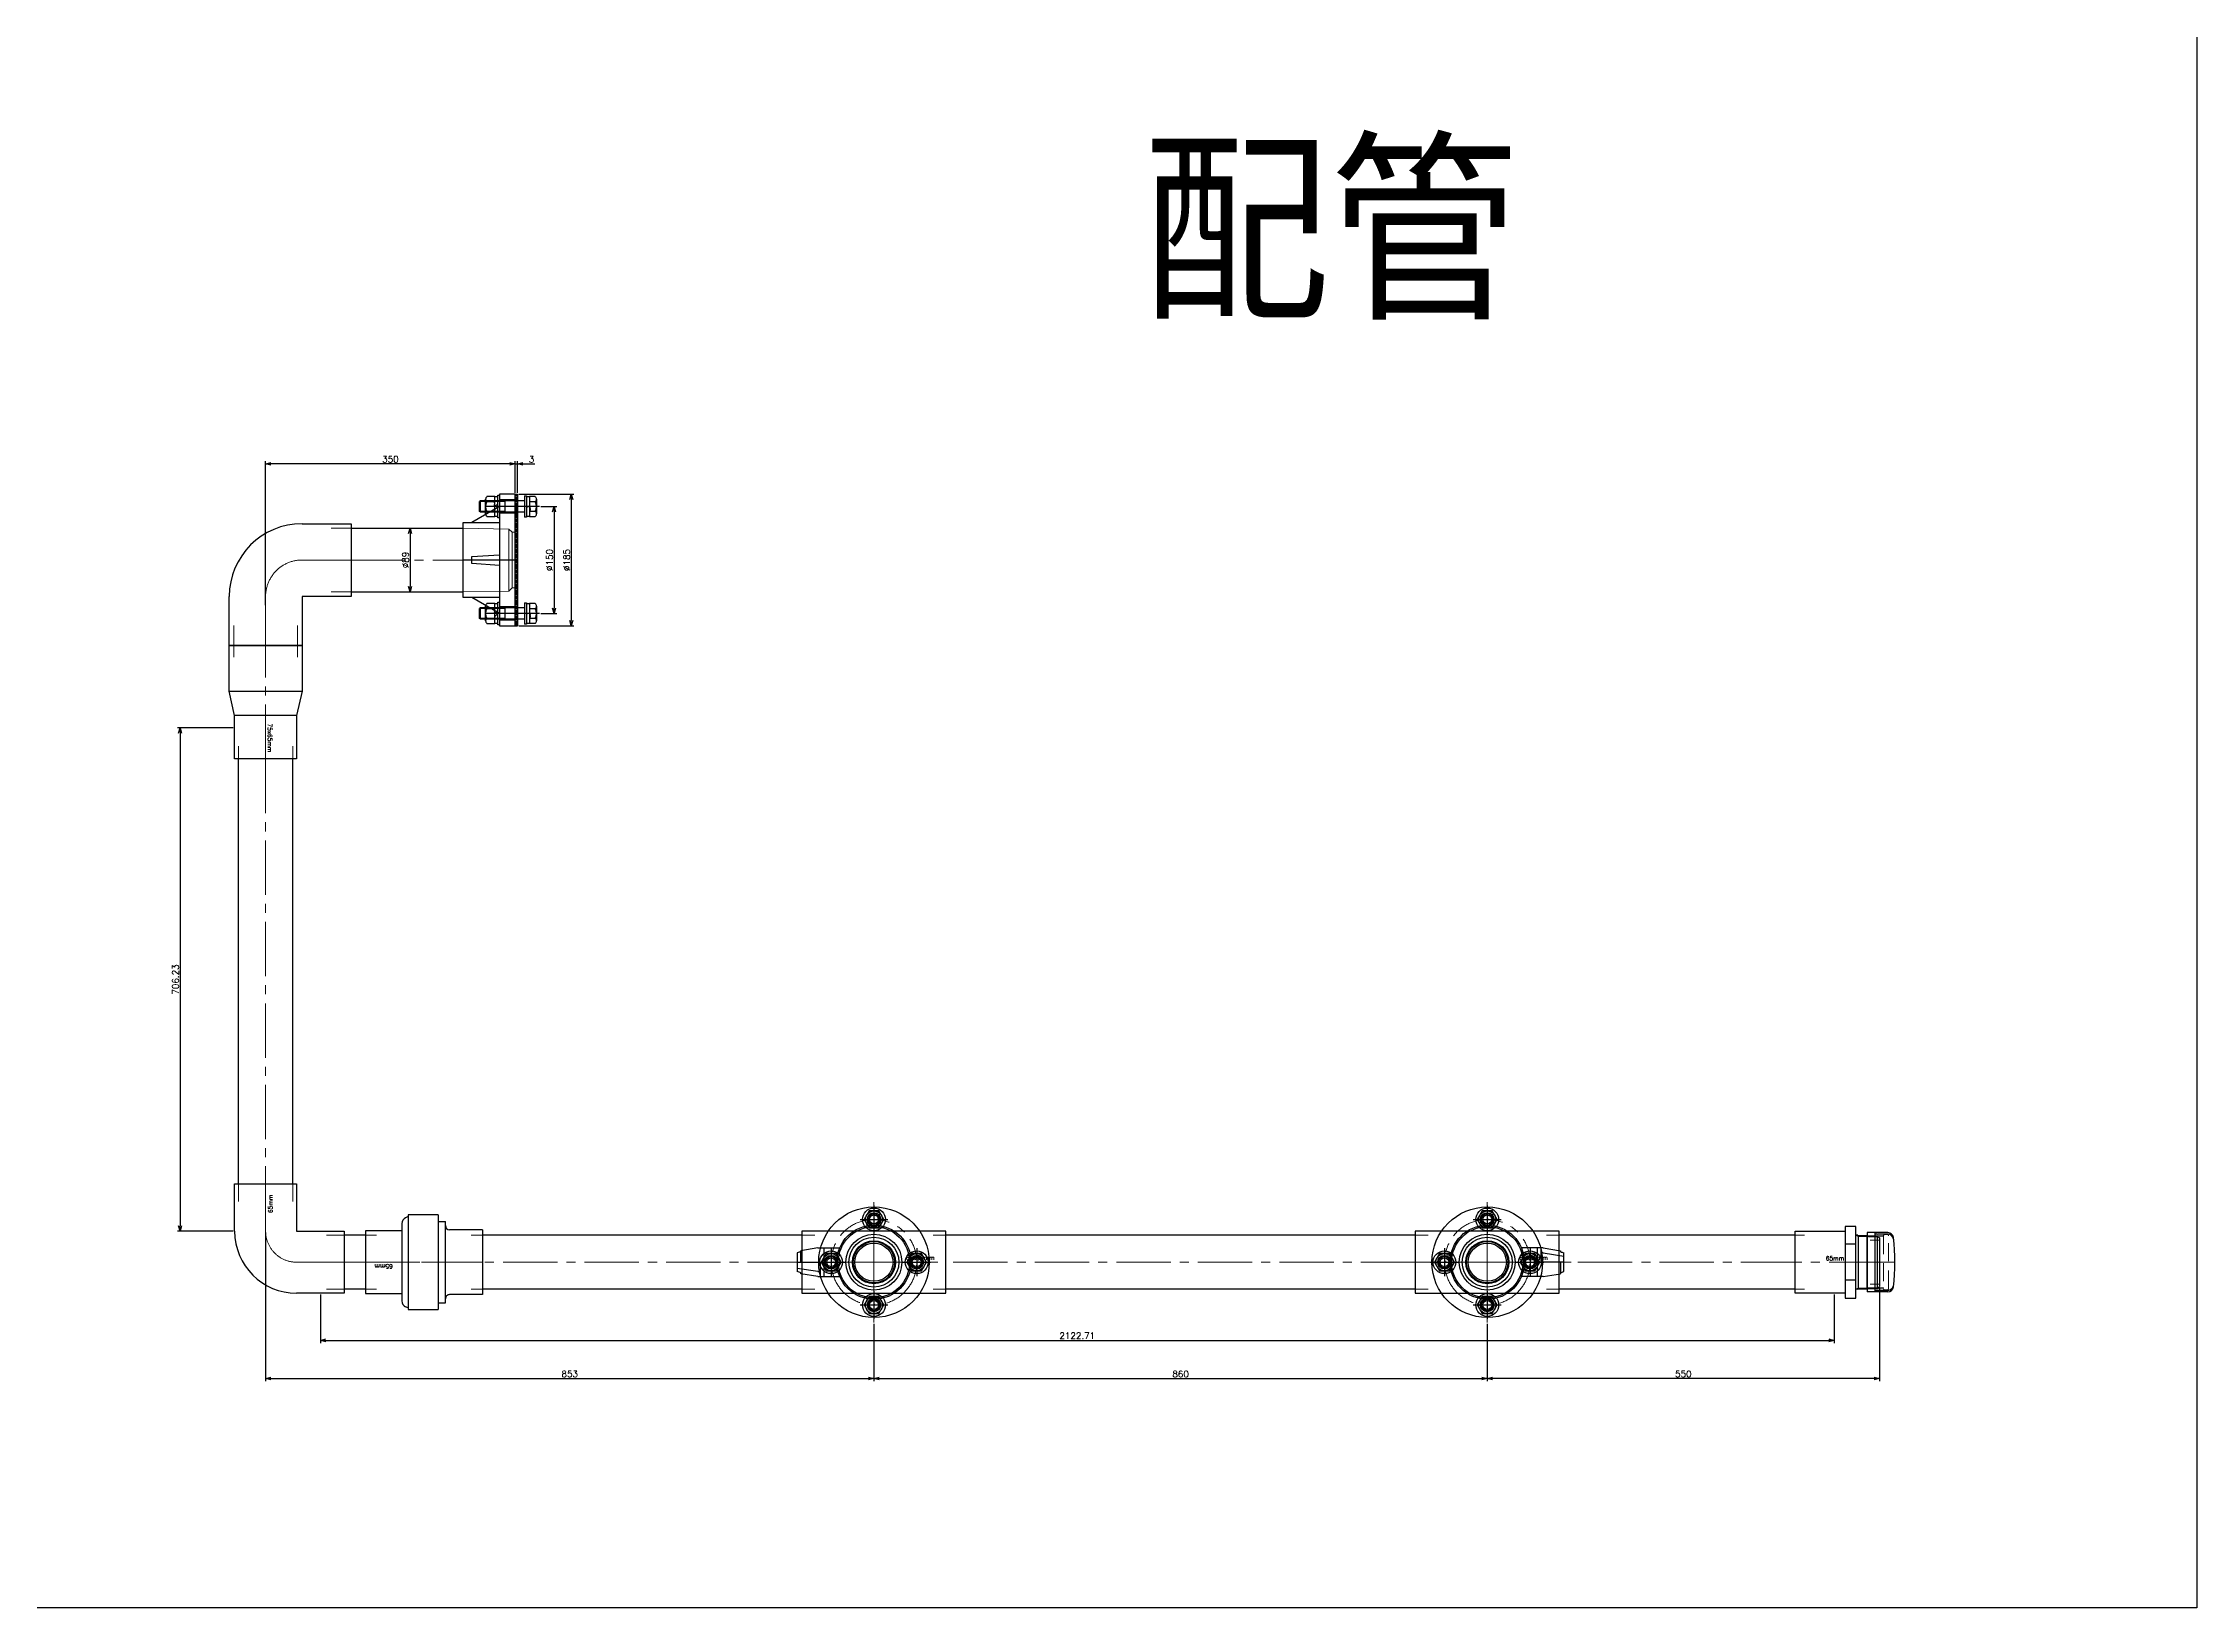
# Model space of a CAD drawing. Header units: millimetres. Extents: x -8731 to 85711, y -14522 to 31379.
# Drawn here: x 45931 to 48951, y -4765 to -2570 of the extents above; entities that cross this region are included whole.
import ezdxf

# ---------------------------------------------------------------- set-up
doc = ezdxf.new("R2010")
doc.units = ezdxf.units.MM
doc.header["$LTSCALE"] = 4
doc.header["$PDMODE"] = 99
doc.header["$PDSIZE"] = 1
doc.linetypes.add('CENTER2', pattern=[28.575, 19.05, -3.175, 3.175, -3.175])
doc.linetypes.add('HIDDEN', pattern=[9.525, 6.35, -3.175])
for name, color, linetype, lineweight in [('04_HIDDEN', 2, 'HIDDEN', 13), ('05_CENTER', 4, 'CENTER2', 13), ('08_DIM', 3, 'Continuous', 13)]:
    doc.layers.add(name, color=color, linetype=linetype, lineweight=lineweight)
doc.layers.add('10_DRAFT', color=8, linetype='Continuous', lineweight=0, plot=False)
doc.styles.add('KANJI0', font='txt.shx', dxfattribs={"width": 0.9, "height": 30, "bigfont": 'bigfont'})
doc.styles.add('KSS_TXT', font='txt.shx', dxfattribs={"bigfont": 'extfont2.shx'})
doc.dimstyles.new('KSS_DIM', dxfattribs={"dimscale": 3, "dimtxt": 3, "dimasz": 2.5, "dimexe": 1.25, "dimexo": 0.625, "dimtad": 1, "dimdsep": 46, "dimtxsty": 'KSS_TXT', "dimblk": 'OPEN30', "dimcen": 0, "dimazin": 2, "dimtfac": 0.75, "dimtmove": 0, "dimatfit": 3, "dimldrblk": 'OPEN30', "dimfxl": 1, "dimtolj": 1, "dimarcsym": 0})

# ---------------------------------------------------------------- blocks, each defined once
blk = doc.blocks.new('径違いチーズ(TS-T)-65mm×50mmb_1_1_1')
at = {"color": 0}
for p, q in [((-101, 43.5), (-101, -43.5)), ((101, 43.5), (-101, 43.5)), ((101, -43.5), (101, 43.5)), ((-101, -43.5), (101, -43.5))]:
    blk.add_line(p, q, dxfattribs=at)
for radius in [35, 30]:
    blk.add_circle((0, 0), radius, dxfattribs=at)
at = {"layer": '05_CENTER', "color": 0}
for p, q in [((0, 53.5), (0, -53.5)), ((-101, 0), (101, 0))]:
    blk.add_line(p, q, dxfattribs=at)
at = {"layer": '10_DRAFT'}
for p, q in [((-101, 38), (-83, 38)), ((101, 38), (83, 38)), ((-101, -38), (-83, -38)), ((101, -38), (83, -38))]:
    blk.add_line(p, q, dxfattribs=at)
at = {"layer": '10_DRAFT', "style": 'KSS_TXT'}
blk.add_text('65x50mm', height=6, dxfattribs=at).set_placement((44.7, 3.2))
blk = doc.blocks.new('SFC-65a_1')
at = {"color": 0}
for p, q in [((-41.5, 29), (-41.5, 0)), ((-41.5, 11), (41.5, 11)), ((-41.5, 0), (41.5, 0)), ((-39.5, 29.2), (-39.5, 14.5)), ((39.5, 29.2), (39.5, 14.5)), ((41.5, 29), (41.5, 0))]:
    blk.add_line(p, q, dxfattribs=at)
for centre, radius, start, end in [((-33.5, 29), 8, 97.9137, 180), ((-31.5, 29.2), 8, 97.3552, 180), ((0, -254.4), 293.4, 83.227, 96.773), ((31.5, 29.2), 8, 0, 82.6449), ((33.5, 29), 8, 0, 82.0863), ((-43.5, 14.5), 4, 300.0001, 360), ((43.5, 14.5), 4, 180, 239.9999)]:
    blk.add_arc(centre, radius, start, end, dxfattribs=at)
at = {"layer": '04_HIDDEN', "color": 0}
for p, q in [((36.8, 30.2), (-36.8, 30.2)), ((-38.8, 28.2), (-38.8, 25.1)), ((-37.6, 0.1), (-37, 23.1)), ((-36.8, 23.1), (36.8, 23.1)), ((-36.1, 0.1), (-35.4, 23.1)), ((36.1, 0.1), (35.4, 23.1)), ((37.6, 0.1), (37, 23.1)), ((38.8, 25.1), (38.8, 28.2))]:
    blk.add_line(p, q, dxfattribs=at)
for centre, start, end in [((-36.8, 28.2), 90, 180), ((36.8, 28.2), 0, 90), ((-36.8, 25.1), 180, 270), ((36.8, 25.1), 270, 0)]:
    blk.add_arc(centre, 2, start, end, dxfattribs=at)
at = {"layer": '10_DRAFT'}
blk.add_line((0, 39), (0, 0), dxfattribs=at)
blk = doc.blocks.new('バルブソケット(TS-VS)-65mma_1')
at = {"color": 0}
for p, q in [((0, -43.5), (0, 43.5)), ((0, 43.5), (70, 43.5)), ((70, 50.2), (70, -50.2)), ((85, 50.2), (70, 50.2)), ((85, -50.2), (85, 50.2)), ((87.7, 38), (85, 38)), ((85.4, 38), (88, 36.5)), ((87.7, 38), (115, 37.1)), ((88, 38), (88, -38)), ((88, 36.5), (116.5, 35.6)), ((115, 37.1), (115, -37.1)), ((115, 37.1), (118, 34)), ((118, 34), (118, -34)), ((85, 25.1), (70, 25.1)), ((85, -25.1), (70, -25.1)), ((70, -43.5), (0, -43.5)), ((70, -50.2), (85, -50.2)), ((87.7, -38), (85, -38)), ((85.4, -38), (88, -36.5)), ((87.7, -38), (115, -37.1)), ((88, -36.5), (116.5, -35.6)), ((115, -37.1), (118, -34))]:
    blk.add_line(p, q, dxfattribs=at)
at = {"layer": '05_CENTER', "color": 0}
blk.add_line((123.5, 0), (0, 0), dxfattribs=at)
at = {"layer": '10_DRAFT'}
for p, q in [((0, 38), (12.9, 38)), ((100.5, -37.6), (100.5, 37.6)), ((105.1, 31), (118, 31)), ((0, -38), (12.9, -38)), ((105.1, -31), (118, -31))]:
    blk.add_line(p, q, dxfattribs=at)
at = {"layer": '10_DRAFT', "style": 'KSS_TXT'}
blk.add_text('65mm', height=6, dxfattribs=at).set_placement((42.7, 2.5))
blk = doc.blocks.new('エルボ(TS-L)-75mma_1')
at = {"color": 0}
for p, q in [((-69, 51), (0, 51)), ((0, 51), (0, -51)), ((-171, -120), (-171, -51)), ((-69, -51), (-69, -120)), ((0, -51), (-69, -51)), ((-69, -120), (-171, -120))]:
    blk.add_line(p, q, dxfattribs=at)
blk.add_arc((-69, -51), 102, 90, 180, dxfattribs=at)
at = {"layer": '05_CENTER', "color": 0}
for p, q in [((0, 0), (-69, 0)), ((-120, -51), (-120, -120))]:
    blk.add_line(p, q, dxfattribs=at)
blk.add_arc((-69, -51), 51, 90, 180, dxfattribs=at)
at = {"layer": '10_DRAFT'}
for p, q in [((0, 44.5), (-28, 44.5)), ((0, -44.5), (-28, -44.5)), ((-164.5, -120), (-164.5, -92)), ((-75.5, -120), (-75.5, -92))]:
    blk.add_line(p, q, dxfattribs=at)
blk = doc.blocks.new('TSフランジ-JIS10K-80mmb_1')
at = {"color": 0}
for p, q in [((-75, 22), (-52.5, 61)), ((-52.5, 73), (52.5, 73)), ((-52.5, 22), (-52.5, 73)), ((-7.5, 22), (-5, 61)), ((-5, 61), (5, 61)), ((5, 61), (7.5, 22)), ((52.5, 73), (52.5, 22)), ((75, 22), (52.5, 61)), ((-92.5, 22), (-92.5, 0)), ((92.5, 22), (-92.5, 22)), ((-92.5, 0), (92.5, 0)), ((92.5, 0), (92.5, 22))]:
    blk.add_line(p, q, dxfattribs=at)
at = {"color": 0, "linetype": 'CENTER2'}
for p, q in [((0, 0), (0, 73)), ((-75, -5.6), (-75, 27)), ((75, -5.6), (75, 27))]:
    blk.add_line(p, q, dxfattribs=at)
at = {"color": 0, "linetype": 'HIDDEN'}
for p, q in [((-84.5, 0), (-84.5, 22)), ((-65.5, 0), (-65.5, 22)), ((65.5, 0), (65.5, 22)), ((84.5, 0), (84.5, 22))]:
    blk.add_line(p, q, dxfattribs=at)
at = {"layer": '10_DRAFT'}
for p, q in [((-44.8, 73), (-43.5, 9)), ((44.8, 73), (43.5, 9)), ((-43.5, 9), (-39, 4.5)), ((-43.5, 9), (43.5, 9)), ((-39, 4.5), (-39, 0)), ((-39, 4.5), (39, 4.5)), ((43.5, 9), (39, 4.5)), ((39, 4.5), (39, 0))]:
    blk.add_line(p, q, dxfattribs=at)
blk = doc.blocks.new('M16Nza_1_1_1')
at = {"color": 0}
for p, q in [((-14, 2.6), (-14, 6.6)), ((-14, 6.6), (14, 6.6)), ((-13.9, 17.7), (-13.9, 6.6)), ((-10.4, 19.6), (10.4, 19.6)), ((-6.9, 6.6), (-6.9, 17.7)), ((-4, 6.6), (0, 2.6)), ((0, 6.6), (4, 2.6)), ((6.9, 17.7), (6.9, 6.6)), ((13.9, 6.6), (13.9, 17.7)), ((14, 6.6), (14, 2.6))]:
    blk.add_line(p, q, dxfattribs=at)
at = {"color": 0, "linetype": 'CENTER2'}
blk.add_line((0, 0), (0, 19.6), dxfattribs=at)
at = {"color": 0}
blk.add_lwpolyline([(-16, 2.6), (16, 2.6), (16, 0), (-16, 0)], close=True, dxfattribs=at)
for centre, radius, start, end in [((-10.4, 15.4), 4.16, 33.626, 146.374), ((0, 5.7), 13.8, 60, 120), ((10.4, 15.4), 4.16, 33.626, 146.374)]:
    blk.add_arc(centre, radius, start, end, dxfattribs=at)
at = {"layer": '10_DRAFT', "style": 'KANJI0', "width": 0.82}
blk.add_text('Ｍ１６', height=1.71, dxfattribs=at).set_placement((0.4, 6.8))
blk = doc.blocks.new('A$C31EE73BD_1_1_1')
h = blk.add_hatch()
h.set_pattern_fill('_USER', color=3, scale=2, pattern_type=0)
h.set_pattern_definition([(0, (-5932.5162, -6999.3153), (0, 2), [])])
h.paths.add_polyline_path([(0, 92.5), (-3, 92.5), (-3, -92.5), (0, -92.5)])
at = {"color": 3}
blk.add_lwpolyline([(0, -92.5), (-3, -92.5), (-3, 92.5), (0, 92.5)], close=True, dxfattribs=at)
blk = doc.blocks.new('A$C458E1DAF_1')
at = {"color": 0}
for p, q in [((-15, 0), (-15, 3)), ((-15, 3), (15, 3)), ((-15, 0), (15, 0)), ((-14, 3), (-14, 7)), ((-14, 7), (14, 7)), ((-13.9, 15.1), (-13.9, 7)), ((-10.4, 17), (10.4, 17)), ((-8, 0), (-8, -61.9)), ((-6.9, 7), (-6.9, 15.1)), ((0.7, 3), (-0.7, 7)), ((6.9, 15.1), (6.9, 7)), ((8, 0), (8, -61.9)), ((13.8, 7), (13.8, 15.1)), ((14, 7), (14, 3)), ((15, 3), (15, 0)), ((8, -27), (-8, -27)), ((-6.9, -27), (-6.9, -63)), ((6.9, -27), (6.9, -63)), ((8, -61.9), (-8, -61.9)), ((-8, -61.9), (-6.9, -63)), ((6.9, -63), (-6.9, -63)), ((8, -61.9), (6.9, -63))]:
    blk.add_line(p, q, dxfattribs=at)
at = {"color": 0, "linetype": 'CENTER2'}
blk.add_line((0, 20.9), (0, -66), dxfattribs=at)
at = {"color": 0}
for centre, radius, start, end in [((-10.4, 12.8), 4.16, 33.626, 146.374), ((0, 3.1), 13.8, 60, 120), ((10.4, 12.8), 4.16, 33.626, 146.374)]:
    blk.add_arc(centre, radius, start, end, dxfattribs=at)
at = {"layer": '10_DRAFT', "style": 'KANJI0', "width": 0.82}
blk.add_text('M16x70', height=1, dxfattribs=at).set_placement((0.4, 7.5))
blk = doc.blocks.new('_Open30')
at = {"color": 0, "linetype": 'ByBlock', "lineweight": -2}
for p, q in [((-1, 0.27), (0, 0)), ((0, 0), (-1, -0.27)), ((0, 0), (-1, 0))]:
    blk.add_line(p, q, dxfattribs=at)
blk = doc.blocks.new('*D1243')
at = {"layer": '08_DIM', "color": 0, "lineweight": -2, "transparency": 16777216}
for p, q in [((46597.8, -3202.7), (46675.3, -3202.7)), ((46671.5, -3210.2), (46671.5, -3380.2)), ((46597.8, -3387.7), (46675.3, -3387.7))]:
    blk.add_line(p, q, dxfattribs=at)
at = {"layer": 'Defpoints', "color": 0, "transparency": 16777216}
for p in [(46595.9, -3202.7), (46595.9, -3387.7), (46671.5, -3387.7)]:
    blk.add_point(p, dxfattribs=at)
at = {"layer": '08_DIM', "color": 0, "lineweight": -2, "transparency": 16777216, "xscale": 7.5, "yscale": 7.5, "zscale": 7.5}
for p, rotation in [((46671.5, -3202.7), 90), ((46671.5, -3387.7), 270)]:
    blk.add_blockref('_Open30', p, dxfattribs=dict(at, rotation=rotation))
at = {"layer": '08_DIM', "color": 0, "transparency": 16777216, "insert": (46665.1, -3295.2), "char_height": 9, "attachment_point": 5, "rotation": 90, "style": 'KSS_TXT'}
blk.add_mtext('\\A1;%%C185', dxfattribs=at)
blk = doc.blocks.new('*D1244')
at = {"layer": '08_DIM', "color": 0, "lineweight": -2, "transparency": 16777216}
for p, q in [((46628.7, -3220.2), (46651.1, -3220.2)), ((46647.3, -3227.7), (46647.3, -3362.7)), ((46628.7, -3370.2), (46651.1, -3370.2))]:
    blk.add_line(p, q, dxfattribs=at)
at = {"layer": 'Defpoints', "color": 0, "transparency": 16777216}
for p in [(46626.8, -3220.2), (46626.8, -3370.2), (46647.3, -3370.2)]:
    blk.add_point(p, dxfattribs=at)
at = {"layer": '08_DIM', "color": 0, "lineweight": -2, "transparency": 16777216, "xscale": 7.5, "yscale": 7.5, "zscale": 7.5}
for p, rotation in [((46647.3, -3220.2), 90), ((46647.3, -3370.2), 270)]:
    blk.add_blockref('_Open30', p, dxfattribs=dict(at, rotation=rotation))
at = {"layer": '08_DIM', "color": 0, "transparency": 16777216, "insert": (46640.9, -3295.2), "char_height": 9, "attachment_point": 5, "rotation": 90, "style": 'KSS_TXT'}
blk.add_mtext('\\A1;%%C150', dxfattribs=at)
blk = doc.blocks.new('*D1506')
at = {"layer": '08_DIM', "color": 0, "lineweight": -2, "transparency": 16777216}
for p, q in [((48505.9, -4316.1), (48505.9, -4447.2)), ((47955.9, -4366.5), (47955.9, -4447.2)), ((48498.4, -4443.4), (47963.4, -4443.4))]:
    blk.add_line(p, q, dxfattribs=at)
at = {"layer": 'Defpoints', "color": 0, "transparency": 16777216}
for p in [(48505.9, -4314.2), (47955.9, -4364.6), (47955.9, -4443.4)]:
    blk.add_point(p, dxfattribs=at)
at = {"layer": '08_DIM', "color": 0, "lineweight": -2, "transparency": 16777216, "xscale": 7.5, "yscale": 7.5, "zscale": 7.5, "rotation": 180}
blk.add_blockref('_Open30', (47955.9, -4443.4), dxfattribs=at)
at = {"layer": '08_DIM', "color": 0, "lineweight": -2, "transparency": 16777216, "xscale": 7.5, "yscale": 7.5, "zscale": 7.5}
blk.add_blockref('_Open30', (48505.9, -4443.4), dxfattribs=at)
at = {"layer": '08_DIM', "color": 0, "transparency": 16777216, "insert": (48230.9, -4437), "char_height": 9, "attachment_point": 5, "style": 'KSS_TXT'}
blk.add_mtext('\\A1;550', dxfattribs=at)
blk = doc.blocks.new('*D1776')
at = {"layer": '08_DIM', "color": 0, "lineweight": -2, "transparency": 16777216}
for p, q in [((47095.9, -4366.5), (47095.9, -4447.2)), ((47955.9, -4366.5), (47955.9, -4447.2)), ((47103.4, -4443.4), (47948.4, -4443.4))]:
    blk.add_line(p, q, dxfattribs=at)
at = {"layer": 'Defpoints', "color": 0, "transparency": 16777216}
for p in [(47095.9, -4364.6), (47955.9, -4364.6), (47955.9, -4443.4)]:
    blk.add_point(p, dxfattribs=at)
at = {"layer": '08_DIM', "color": 0, "lineweight": -2, "transparency": 16777216, "xscale": 7.5, "yscale": 7.5, "zscale": 7.5, "rotation": 180}
blk.add_blockref('_Open30', (47095.9, -4443.4), dxfattribs=at)
at = {"layer": '08_DIM', "color": 0, "lineweight": -2, "transparency": 16777216, "xscale": 7.5, "yscale": 7.5, "zscale": 7.5}
blk.add_blockref('_Open30', (47955.9, -4443.4), dxfattribs=at)
at = {"layer": '08_DIM', "color": 0, "transparency": 16777216, "insert": (47525.9, -4437.1), "char_height": 9, "attachment_point": 5, "style": 'KSS_TXT'}
blk.add_mtext('\\A1;860', dxfattribs=at)
blk = doc.blocks.new('*D1777')
at = {"layer": '08_DIM', "color": 0, "lineweight": -2, "transparency": 16777216}
for p, q in [((46242.9, -4238.6), (46242.9, -4447.2)), ((47095.9, -4366.5), (47095.9, -4447.2)), ((46250.4, -4443.4), (47088.4, -4443.4))]:
    blk.add_line(p, q, dxfattribs=at)
at = {"layer": 'Defpoints', "color": 0, "transparency": 16777216}
for p in [(46242.9, -4236.7), (47095.9, -4364.6), (47095.9, -4443.4)]:
    blk.add_point(p, dxfattribs=at)
at = {"layer": '08_DIM', "color": 0, "lineweight": -2, "transparency": 16777216, "xscale": 7.5, "yscale": 7.5, "zscale": 7.5, "rotation": 180}
blk.add_blockref('_Open30', (46242.9, -4443.4), dxfattribs=at)
at = {"layer": '08_DIM', "color": 0, "lineweight": -2, "transparency": 16777216, "xscale": 7.5, "yscale": 7.5, "zscale": 7.5}
blk.add_blockref('_Open30', (47095.9, -4443.4), dxfattribs=at)
at = {"layer": '08_DIM', "color": 0, "transparency": 16777216, "insert": (46669.4, -4437), "char_height": 9, "attachment_point": 5, "style": 'KSS_TXT'}
blk.add_mtext('\\A1;853', dxfattribs=at)
blk = doc.blocks.new('*D1778')
at = {"layer": '08_DIM', "color": 0, "lineweight": -2, "transparency": 16777216}
for p, q in [((46242.9, -3358.3), (46242.9, -3156.4)), ((46585.4, -3160.2), (46250.4, -3160.2)), ((46592.9, -3200.8), (46592.9, -3156.4))]:
    blk.add_line(p, q, dxfattribs=at)
at = {"layer": 'Defpoints', "color": 0, "transparency": 16777216}
for p in [(46242.9, -3160.2), (46592.9, -3202.7), (46242.9, -3360.2)]:
    blk.add_point(p, dxfattribs=at)
at = {"layer": '08_DIM', "color": 0, "lineweight": -2, "transparency": 16777216, "xscale": 7.5, "yscale": 7.5, "zscale": 7.5, "rotation": 180}
blk.add_blockref('_Open30', (46242.9, -3160.2), dxfattribs=at)
at = {"layer": '08_DIM', "color": 0, "lineweight": -2, "transparency": 16777216, "xscale": 7.5, "yscale": 7.5, "zscale": 7.5}
blk.add_blockref('_Open30', (46592.9, -3160.2), dxfattribs=at)
at = {"layer": '08_DIM', "color": 0, "transparency": 16777216, "insert": (46417.9, -3153.8), "char_height": 9, "attachment_point": 5, "style": 'KSS_TXT'}
blk.add_mtext('\\A1;350', dxfattribs=at)
blk = doc.blocks.new('*D1779')
at = {"layer": '08_DIM', "color": 0, "lineweight": -2, "transparency": 16777216}
for p, q in [((46585.4, -3160.2), (46577.9, -3160.2)), ((46592.9, -3200.8), (46592.9, -3156.4)), ((46592.9, -3160.2), (46595.9, -3160.2)), ((46595.9, -3200.8), (46595.9, -3156.4)), ((46603.4, -3160.2), (46620.6, -3160.2))]:
    blk.add_line(p, q, dxfattribs=at)
at = {"layer": 'Defpoints', "color": 0, "transparency": 16777216}
for p in [(46595.9, -3160.2), (46592.9, -3202.7), (46595.9, -3202.7)]:
    blk.add_point(p, dxfattribs=at)
at = {"layer": '08_DIM', "color": 0, "lineweight": -2, "transparency": 16777216, "xscale": 7.5, "yscale": 7.5, "zscale": 7.5}
blk.add_blockref('_Open30', (46592.9, -3160.2), dxfattribs=at)
at = {"layer": '08_DIM', "color": 0, "lineweight": -2, "transparency": 16777216, "xscale": 7.5, "yscale": 7.5, "zscale": 7.5, "rotation": 180}
blk.add_blockref('_Open30', (46595.9, -3160.2), dxfattribs=at)
at = {"layer": '08_DIM', "color": 0, "transparency": 16777216, "insert": (46615.8, -3153.8), "char_height": 9, "attachment_point": 5, "style": 'KSS_TXT'}
blk.add_mtext('\\A1;3', dxfattribs=at)
blk = doc.blocks.new('A$C784144CA_1_1_1')
at = {"color": 0}
for centre, radius in [((0, 0), 77.5), ((0, 60), 9.5), ((0, 0), 30.2), ((-60, 0), 9.5), ((0, 0), 29), ((0, 0), 26.8), ((60, 0), 9.5), ((0, -60), 9.5)]:
    blk.add_circle(centre, radius, dxfattribs=at)
at = {"layer": '05_CENTER'}
for p, q in [((0, -84.4), (0, 84.4)), ((84.4, 0), (-84.4, 0))]:
    blk.add_line(p, q, dxfattribs=at)
blk.add_circle((0, 0), 60, dxfattribs=at)
blk = doc.blocks.new('A$C052529DE_1_1_1')
blk.add_blockref('A$C784144CA_1_1_1', (0, 0))
blk = doc.blocks.new('コンパクトボールバルブ27型-ソケット形-50mmc_1_1_1')
at = {"color": 0}
for p, q in [((-20, 78.5), (-16.1, 102.5)), ((-16.1, 102.5), (-14.7, 102.5)), ((13.1, 107.5), (-13.1, 107.5)), ((-13, 78.5), (-8.6, 107.5)), ((0, 107.5), (0, 75.5)), ((0, 102.5), (16.1, 102.5)), ((20, 78.5), (16.1, 102.5)), ((-20, 78.5), (-20, 70.5)), ((-20, 70.5), (-20, 48)), ((20, 70.5), (-20, 70.5)), ((0, 75.5), (-19.9, 75.5)), ((-13, 78.5), (-13, 75.5)), ((20, 78.5), (20, 70.5)), ((20, 70.5), (20, 48))]:
    blk.add_line(p, q, dxfattribs=at)
for radius in [52, 50, 39.2, 30.2]:
    blk.add_circle((0, 0), radius, dxfattribs=at)
for points in [[(-14.7, 102.5), (-14.4, 103.3), (-13.9, 104.9), (-13.4, 106.6), (-13.1, 107.5)], [(14.7, 102.5), (14.4, 103.3), (13.9, 104.9), (13.4, 106.6), (13.1, 107.5)]]:
    blk.add_open_spline(points, degree=3, knots=[0, 0, 0, 0, 0.474859, 1, 1, 1, 1], dxfattribs=at)
at = {"layer": '05_CENTER', "color": 0}
for p, q in [((0, -62), (0, 117.5)), ((-62, 0), (62, 0))]:
    blk.add_line(p, q, dxfattribs=at)
blk = doc.blocks.new('エルボ(TS-L)-65mma_1_1_1')
at = {"color": 0}
for p, q in [((-66.5, 43.5), (0, 43.5)), ((0, 43.5), (0, -43.5)), ((-153.5, -110), (-153.5, -43.5)), ((-66.5, -43.5), (-66.5, -110)), ((0, -43.5), (-66.5, -43.5)), ((-66.5, -110), (-153.5, -110))]:
    blk.add_line(p, q, dxfattribs=at)
blk.add_arc((-66.5, -43.5), 87, 90, 180, dxfattribs=at)
at = {"layer": '05_CENTER', "color": 0}
for p, q in [((0, 0), (-66.5, 0)), ((-110, -110), (-110, -43.5))]:
    blk.add_line(p, q, dxfattribs=at)
blk.add_arc((-66.5, -43.5), 43.5, 90, 180, dxfattribs=at)
at = {"layer": '10_DRAFT'}
for p, q in [((0, 38), (-24.6, 38)), ((0, -38), (-24.6, -38)), ((-148, -110), (-148, -85.4)), ((-72, -110), (-72, -85.4))]:
    blk.add_line(p, q, dxfattribs=at)
at = {"layer": '10_DRAFT', "style": 'KSS_TXT'}
blk.add_text('65mm', height=6, dxfattribs=at).set_placement((-41, -9.7))
blk = doc.blocks.new('プレハブジョイント-ソケット形-65mma_1_1_1')
at = {"color": 0}
for p, q in [((-60, 66.5), (-102, 66.5)), ((-102, -66.5), (-102, 66.5)), ((-60, -66.5), (-60, 66.5)), ((-60, 64), (-56.3, 62.4)), ((-164, 45.5), (-118, 45.5)), ((-164, -45.5), (-164, 45.5)), ((-102, 57), (-112, 57)), ((-112, 57), (-112, -57)), ((-51, -54.2), (-51, 54.2)), ((0, 44), (-51, 44)), ((0, -44), (0, 44)), ((-164, -45.5), (-118, -45.5)), ((-102, -57), (-112, -57)), ((-112, -57), (-112, -57)), ((-51, -44), (0, -44)), ((-102, -66.5), (-60, -66.5)), ((-60, -64), (-56.3, -62.4))]:
    blk.add_line(p, q, dxfattribs=at)
for centre, radius, start, end in [((-60, 54.2), 9, 0, 66.0375), ((-118, 51.5), 6, 270, 0), ((-118, -51.5), 6, 0, 90), ((-60, -54.2), 9, 293.9625, 0)]:
    blk.add_arc(centre, radius, start, end, dxfattribs=at)
at = {"layer": '05_CENTER', "color": 0}
blk.add_line((0, 0), (-164, 0), dxfattribs=at)
at = {"layer": '10_DRAFT'}
for p, q in [((-164, 38), (-148.4, 38)), ((-15.6, 38), (0, 38)), ((-164, -38), (-148.4, -38)), ((-15.6, -38), (0, -38))]:
    blk.add_line(p, q, dxfattribs=at)
at = {"layer": '10_DRAFT', "style": 'KSS_TXT'}
blk.add_text('65mm', height=6, dxfattribs=at).set_placement((-38.3, 2.9))
blk = doc.blocks.new('径違いソケット(TS-RS)-75mm×65mma_1_1_1')
at = {"color": 0}
for p, q in [((0, 51), (64, 51)), ((0, -51), (0, 51)), ((64, -51), (64, 51)), ((64, 51), (98, 43.5)), ((98, 43.5), (98, -43.5)), ((98, 43.5), (159, 43.5)), ((159, 43.5), (159, -43.5)), ((64, -51), (0, -51)), ((98, -43.5), (64, -51)), ((159, -43.5), (98, -43.5))]:
    blk.add_line(p, q, dxfattribs=at)
at = {"layer": '05_CENTER', "color": 0}
blk.add_line((159, 0), (0, 0), dxfattribs=at)
at = {"layer": '10_DRAFT'}
for p, q in [((0, 44.5), (16.1, 44.5)), ((159, 38), (141.3, 38)), ((0, -44.5), (16.1, -44.5)), ((159, -38), (141.3, -38))]:
    blk.add_line(p, q, dxfattribs=at)
at = {"layer": '10_DRAFT', "style": 'KSS_TXT'}
blk.add_text('75x65mm', height=6, dxfattribs=at).set_placement((109.3, 3))
blk = doc.blocks.new('16b_1_1_1')
at = {"color": 0, "linetype": 'CENTER2'}
for p, q in [((-19.5, 0), (19.5, 0)), ((0, 19.5), (0, -19.5))]:
    blk.add_line(p, q, dxfattribs=at)
at = {"color": 0}
for p, q in [((-6.9, 12), (-13.9, 0)), ((-13.9, 0), (-6.9, -12)), ((6.9, 12), (-6.9, 12)), ((13.9, 0), (6.9, 12)), ((6.9, -12), (13.9, 0)), ((-6.9, -12), (6.9, -12))]:
    blk.add_line(p, q, dxfattribs=at)
for radius in [16, 12, 8, 6.25]:
    blk.add_circle((0, 0), radius, dxfattribs=at)
at = {"layer": '10_DRAFT', "style": 'KANJI0', "width": 0.82}
blk.add_text('Ｍ１６', height=1.71, dxfattribs=at).set_placement((0.4, 0.2))
blk = doc.blocks.new('*D4185')
at = {"layer": '08_DIM', "color": 0, "lineweight": -2, "transparency": 16777216}
for p, q in [((46444.6, -3250.7), (46449.1, -3250.7)), ((46445.4, -3258.2), (46445.4, -3332.2)), ((46443.6, -3339.7), (46449.1, -3339.7))]:
    blk.add_line(p, q, dxfattribs=at)
at = {"layer": 'Defpoints', "color": 0, "transparency": 16777216}
for p in [(46442.7, -3250.7), (46441.7, -3339.7), (46445.4, -3339.7)]:
    blk.add_point(p, dxfattribs=at)
at = {"layer": '08_DIM', "color": 0, "lineweight": -2, "transparency": 16777216, "xscale": 7.5, "yscale": 7.5, "zscale": 7.5}
for p, rotation in [((46445.4, -3250.7), 90), ((46445.4, -3339.7), 270)]:
    blk.add_blockref('_Open30', p, dxfattribs=dict(at, rotation=rotation))
at = {"layer": '08_DIM', "color": 0, "transparency": 16777216, "insert": (46439, -3295.2), "char_height": 9, "attachment_point": 5, "rotation": 90, "style": 'KSS_TXT'}
blk.add_mtext('\\A1;%%C89', dxfattribs=at)
blk = doc.blocks.new('*D4819')
at = {"color": 0, "lineweight": -2, "transparency": 16777216}
for p, q in [((46197.5, -3530.5), (46119.2, -3530.5)), ((46122.9, -3538), (46122.9, -4229.2)), ((46197.5, -4236.7), (46119.2, -4236.7))]:
    blk.add_line(p, q, dxfattribs=at)
at = {"layer": 'Defpoints', "color": 0, "transparency": 16777216}
for p in [(46199.4, -3530.5), (46122.9, -4236.7), (46199.4, -4236.7)]:
    blk.add_point(p, dxfattribs=at)
at = {"color": 0, "lineweight": -2, "transparency": 16777216, "xscale": 7.5, "yscale": 7.5, "zscale": 7.5}
for p, rotation in [((46122.9, -3530.5), 90), ((46122.9, -4236.7), 270)]:
    blk.add_blockref('_Open30', p, dxfattribs=dict(at, rotation=rotation))
at = {"color": 0, "transparency": 16777216, "insert": (46116.5, -3883.6), "char_height": 9, "attachment_point": 5, "rotation": 90, "style": 'KSS_TXT'}
blk.add_mtext('\\A1;706.23', dxfattribs=at)
blk = doc.blocks.new('*D4820')
at = {"color": 0, "lineweight": -2, "transparency": 16777216}
for p, q in [((46319.6, -4325.6), (46319.6, -4393.6)), ((48442.3, -4325.6), (48442.3, -4393.6)), ((46327.1, -4389.8), (48434.8, -4389.8))]:
    blk.add_line(p, q, dxfattribs=at)
at = {"layer": 'Defpoints', "color": 0, "transparency": 16777216}
for p in [(46319.6, -4323.7), (48442.3, -4323.7), (48442.3, -4389.8)]:
    blk.add_point(p, dxfattribs=at)
at = {"color": 0, "lineweight": -2, "transparency": 16777216, "xscale": 7.5, "yscale": 7.5, "zscale": 7.5, "rotation": 180}
blk.add_blockref('_Open30', (46319.6, -4389.8), dxfattribs=at)
at = {"color": 0, "lineweight": -2, "transparency": 16777216, "xscale": 7.5, "yscale": 7.5, "zscale": 7.5}
blk.add_blockref('_Open30', (48442.3, -4389.8), dxfattribs=at)
at = {"color": 0, "transparency": 16777216, "insert": (47381, -4383.4), "char_height": 9, "attachment_point": 5, "style": 'KSS_TXT'}
blk.add_mtext('\\A1;2122.71', dxfattribs=at)

msp = doc.modelspace()

# ---------------------------------------------------------------- linework, layer by layer
at = {"color": 0}
for p, q in [((46362.89076, -3250.7034), (46519.89069, -3250.7034)), ((46362.89076, -3339.7034), (46519.89069, -3339.7034)), ((46204.89076, -4170.20341), (46204.89076, -3574.2034)), ((46280.89076, -4170.20341), (46280.89076, -3574.2034))]:
    msp.add_line(p, q, dxfattribs=at)
for p, q in [((46382.89076, -4242.20341), (46352.89076, -4242.20341)), ((46994.89076, -4242.20341), (46546.89076, -4242.20341)), ((47854.89076, -4242.20341), (47196.89076, -4242.20341)), ((48387.89076, -4242.20341), (48056.89076, -4242.20341)), ((46382.89076, -4318.20341), (46352.89076, -4318.20341)), ((46994.89076, -4318.20341), (46546.89076, -4318.20341)), ((47854.89076, -4318.20341), (47196.89076, -4318.20341)), ((48387.89076, -4318.20341), (48056.89076, -4318.20341))]:
    msp.add_line(p, q)
at = {"color": 2}
msp.add_lwpolyline([(43965.98843, -374.87537), (48951.04437, -374.87537), (48951.04437, -4765.17324), (43965.98843, -4765.17324)], close=True, dxfattribs=at)
at = {"layer": '05_CENTER'}
for p, q in [((46362.89076, -3295.2034), (46519.89069, -3295.2034)), ((46242.89076, -3574.2034), (46242.89076, -4170.20341)), ((46994.89076, -4280.20341), (46352.89076, -4280.20341)), ((47854.89076, -4280.20341), (47196.89076, -4280.20341)), ((48387.89076, -4280.20341), (48056.89076, -4280.20341))]:
    msp.add_line(p, q, dxfattribs=at)

# ---------------------------------------------------------------- block references
at = {"color": 4}
for name, p, rotation in [('TSフランジ-JIS10K-80mmb_1', (46592.89069, -3295.2034), 90), ('径違いソケット(TS-RS)-75mm×65mma_1_1_1', (46242.89076, -3415.2034), 270), ('エルボ(TS-L)-65mma_1_1_1', (46242.89076, -4170.20341), 90), ('プレハブジョイント-ソケット形-65mma_1_1_1', (46382.89076, -4280.20341), 180), ('コンパクトボールバルブ27型-ソケット形-50mmc_1_1_1', (47095.89778, -4280.19639), 90), ('コンパクトボールバルブ27型-ソケット形-50mmc_1_1_1', (47955.89076, -4280.20341), 270), ('SFC-65a_1', (48488.43076, -4280.20345), 270)]:
    msp.add_blockref(name, p, dxfattribs=dict(at, rotation=rotation))
for name, p, rotation in [('A$C458E1DAF_1', (46605.89069, -3220.2034), 270), ('M16Nza_1_1_1', (46570.89069, -3220.2034), 90), ('A$C458E1DAF_1', (46605.89069, -3370.2034), 270), ('M16Nza_1_1_1', (46570.89069, -3370.2034), 90), ('A$C052529DE_1_1_1', (47095.89076, -4280.20341), 270), ('A$C052529DE_1_1_1', (47955.89076, -4280.20341), 270)]:
    msp.add_blockref(name, p, dxfattribs=dict(rotation=rotation))
for name, p in [('A$C31EE73BD_1_1_1', (46595.89069, -3295.2034)), ('16b_1_1_1', (47095.89076, -4220.20341)), ('16b_1_1_1', (47955.89076, -4220.20341)), ('16b_1_1_1', (47035.89076, -4280.20341)), ('16b_1_1_1', (47155.89076, -4280.20341)), ('16b_1_1_1', (47895.89076, -4280.20341)), ('16b_1_1_1', (48015.89076, -4280.20341)), ('16b_1_1_1', (47095.89076, -4340.20341)), ('16b_1_1_1', (47955.89076, -4340.20341))]:
    msp.add_blockref(name, p)
for name, p in [('エルボ(TS-L)-75mma_1', (46362.89076, -3295.2034)), ('径違いチーズ(TS-T)-65mm×50mmb_1_1_1', (47095.89076, -4280.20341)), ('径違いチーズ(TS-T)-65mm×50mmb_1_1_1', (47955.89076, -4280.20341)), ('バルブソケット(TS-VS)-65mma_1', (48387.89076, -4280.20341))]:
    msp.add_blockref(name, p, dxfattribs=at)

# ---------------------------------------------------------------- texts
at = {"layer": '08_DIM', "style": 'KSS_TXT'}
msp.add_text('配管', height=240, dxfattribs=at).set_placement((47471.20388, -2957.84953))

# ---------------------------------------------------------------- dimensions: what is measured, and where the dimension line sits
dim = msp.add_linear_dim(base=(46122.91609, -4236.7034), p1=(46199.39076, -3530.47707), p2=(46199.39076, -4236.7034), angle=90, dimstyle='KSS_DIM')
dim.commit()
dim.dimension.update_dxf_attribs({"geometry": '*D4819', "text_midpoint": (46116.54109, -3883.59024)})
dim = msp.add_linear_dim(base=(48442.34872, -4389.82416), p1=(46319.64076, -4323.70341), p2=(48442.34872, -4323.70341), dimstyle='KSS_DIM')
dim.commit()
dim.dimension.update_dxf_attribs({"geometry": '*D4820', "text_midpoint": (47380.99474, -4383.44916)})
at = {"layer": '08_DIM'}
for base, p1, p2, picture, middle in [((46242.89076, -3160.16275), (46592.89069, -3202.7034), (46242.89076, -3360.20341), '*D1778', (46417.89072, -3153.7815)), ((46595.89069, -3160.16275), (46592.89069, -3202.7034), (46595.89069, -3202.7034), '*D1779', (46615.76569, -3153.78775)), ((47095.89076, -4443.43066), (46242.89076, -4236.7034), (47095.89076, -4364.64246), '*D1777', (46669.39076, -4437.04941)), ((47955.89076, -4443.43066), (48505.89076, -4314.24982), (47955.89076, -4364.64246), '*D1506', (48230.89076, -4437.04316)), ((47955.89076, -4443.43066), (47095.89076, -4364.64246), (47955.89076, -4364.64246), '*D1776', (47525.89076, -4437.05566))]:
    dim = msp.add_linear_dim(base=base, p1=p1, p2=p2, dimstyle='KSS_DIM', override={"dimscale": 3}, dxfattribs=at)
    dim.commit()
    dim.dimension.update_dxf_attribs({"geometry": picture, "text_midpoint": middle})
for base, p1, p2, picture, middle in [((46671.506, -3387.7034), (46595.89069, -3202.7034), (46595.89069, -3387.7034), '*D1243', (46665.12475, -3295.2034)), ((46647.32145, -3370.2034), (46626.80526, -3220.2034), (46626.80526, -3370.2034), '*D1244', (46640.9402, -3295.2034)), ((46445.39607, -3339.7034), (46442.71852, -3250.7034), (46441.71852, -3339.7034), '*D4185', (46439.02107, -3295.2034))]:
    dim = msp.add_linear_dim(base=base, p1=p1, p2=p2, angle=90, text='%%C<>', dimstyle='KSS_DIM', override={"dimscale": 3, "dimarcsym": 1}, dxfattribs=at)
    dim.commit()
    dim.dimension.update_dxf_attribs({"geometry": picture, "text_midpoint": middle})

doc.saveas('drawing.dxf')
